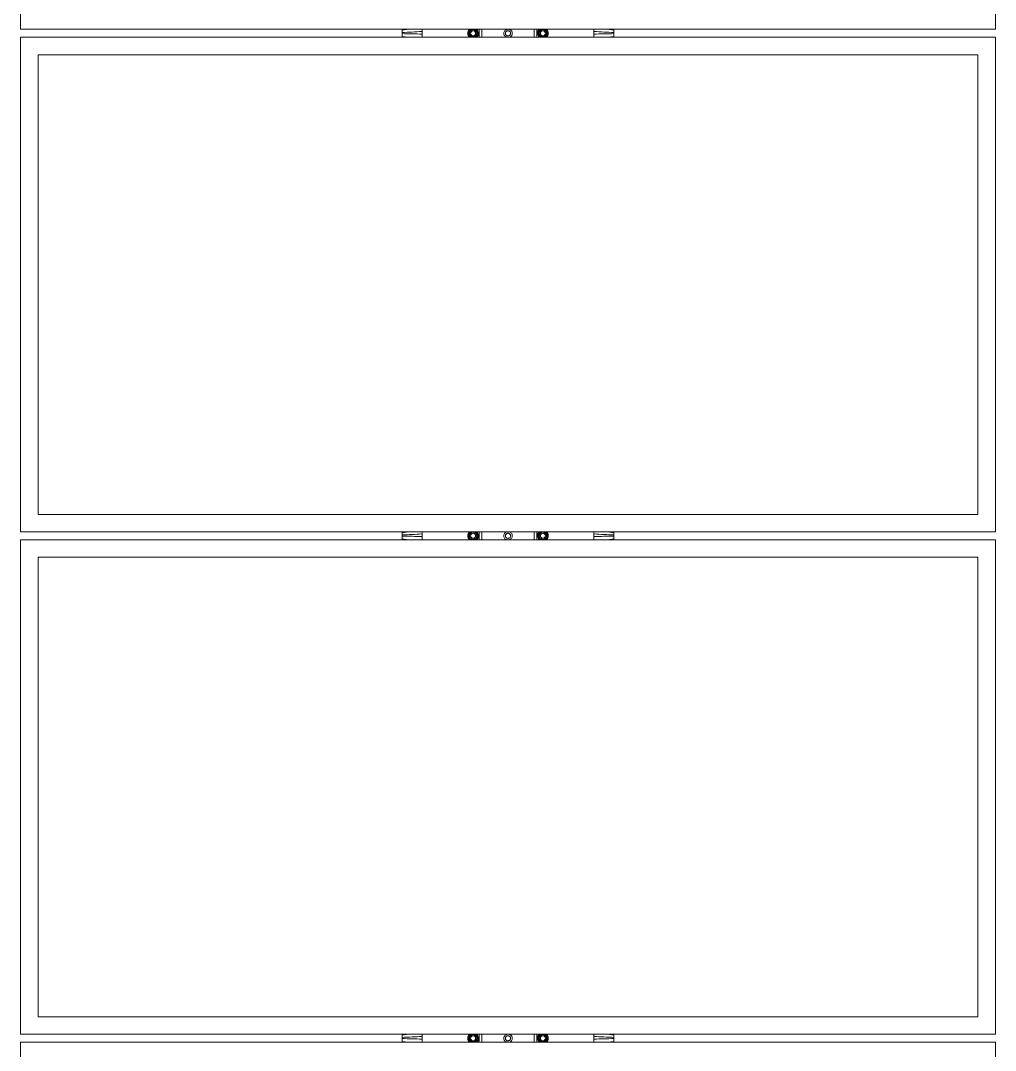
# Model space of a CAD drawing. Header units: inches. Extents: x -1851 to 6314, y -1304 to 4687.
# Drawn here: x 1504.9 to 1594.5, y 3919.9 to 4014.5 of the extents above; entities that cross this region are included whole.
import ezdxf

# ---------------------------------------------------------------- set-up
doc = ezdxf.new("R2010")
doc.units = ezdxf.units.IN
doc.header["$MEASUREMENT"] = 0
doc.layers.add('E-ARRY-TABL', color=9, linetype='Continuous')

# ---------------------------------------------------------------- blocks, each defined once
blk = doc.blocks.new('2.2.1_8 End Plan View')
at = {"color": 7, "linetype": 'Continuous', "lineweight": 15}
for p, q in [((10.2222, 2.6804), (13.4768, 2.6804)), ((13.4768, 2.6804), (13.4768, -3.7368)), ((13.5293, 2.6804), (16.7838, 2.6804)), ((13.5293, -3.7368), (13.5293, 2.6804)), ((16.7838, 2.6804), (16.7838, -3.7368)), ((16.8363, -3.7368), (16.8363, 2.6804)), ((16.8363, 2.6804), (20.0909, 2.6804)), ((20.0909, 2.6804), (20.0909, -3.7368)), ((20.1434, -3.7368), (20.1434, 2.6804)), ((20.1434, 2.6804), (23.3979, 2.6804)), ((13.6441, -3.622), (13.6441, 2.5656)), ((13.6441, 2.5656), (16.669, 2.5656)), ((16.669, 2.5656), (16.669, -3.622)), ((16.9512, -3.622), (16.9512, 2.5656)), ((16.9512, 2.5656), (19.9761, 2.5656)), ((19.9761, 2.5656), (19.9761, -3.622)), ((13.4767, -0.3015), (13.4822, -0.3108)), ((13.4772, -0.2748), (13.4768, -0.2752)), ((13.4768, -0.3113), (13.4779, -0.3134)), ((13.5289, -0.3223), (13.5293, -0.3219)), ((16.7843, -0.2748), (16.7838, -0.2752)), ((16.7838, -0.3015), (16.7893, -0.3108)), ((16.7838, -0.3113), (16.7849, -0.3134)), ((16.8359, -0.3223), (16.8363, -0.3219)), ((20.0908, -0.3015), (20.0963, -0.3108)), ((20.0913, -0.2748), (20.0909, -0.2752)), ((20.0909, -0.3113), (20.092, -0.3134)), ((20.143, -0.3223), (20.1434, -0.3219)), ((13.4774, -0.7339), (13.4768, -0.7346)), ((13.5293, -0.7451), (13.5283, -0.7432)), ((16.7844, -0.7339), (16.7838, -0.7346)), ((16.8363, -0.7451), (16.8353, -0.7432)), ((20.0915, -0.7339), (20.0909, -0.7346)), ((20.1434, -0.7451), (20.1424, -0.7432)), ((13.5293, -0.755), (13.5239, -0.7457)), ((13.5287, -0.7818), (13.5293, -0.7812)), ((16.8363, -0.755), (16.831, -0.7457)), ((16.8358, -0.7818), (16.8363, -0.7812)), ((20.1434, -0.755), (20.138, -0.7457)), ((20.1428, -0.7818), (20.1434, -0.7812)), ((16.669, -3.622), (13.6441, -3.622)), ((19.9761, -3.622), (16.9512, -3.622)), ((13.4768, -3.7368), (10.2222, -3.7368)), ((16.7838, -3.7368), (13.5293, -3.7368)), ((20.0909, -3.7368), (16.8363, -3.7368)), ((23.3979, -3.7368), (20.1434, -3.7368))]:
    blk.add_line(p, q, dxfattribs=at)
at = {"color": 8, "linetype": 'Continuous', "lineweight": 15}
for p, q in [((13.4825, 0.169), (13.4768, 0.1269)), ((13.5293, 0.127), (13.5236, 0.169)), ((16.7896, 0.169), (16.7838, 0.1269)), ((16.8363, 0.127), (16.8306, 0.169)), ((20.0966, 0.169), (20.0909, 0.1269)), ((20.1434, 0.127), (20.1377, 0.169)), ((13.4768, -1.1833), (13.4825, -1.2254)), ((13.5236, -1.2254), (13.5293, -1.1834)), ((16.7838, -1.1833), (16.7896, -1.2254)), ((16.8306, -1.2254), (16.8363, -1.1834)), ((20.0909, -1.1833), (20.0966, -1.2254)), ((20.1377, -1.2254), (20.1434, -1.1834))]:
    blk.add_line(p, q, dxfattribs=at)
at = {"color": 7, "linetype": 'Continuous', "lineweight": 15}
for centre, radius in [((13.503, -0.2986), 0.0242), ((13.503, -0.2986), 0.0172), ((13.503, -0.2986), 0.0164), ((16.8101, -0.2986), 0.0242), ((16.8101, -0.2986), 0.0172), ((16.8101, -0.2986), 0.0164), ((20.1171, -0.2986), 0.0242), ((20.1171, -0.2986), 0.0172), ((20.1171, -0.2986), 0.0164), ((13.503, -0.7579), 0.0242), ((13.503, -0.7579), 0.0172), ((13.503, -0.7579), 0.0164), ((16.8101, -0.7579), 0.0242), ((16.8101, -0.7579), 0.0172), ((16.8101, -0.7579), 0.0164), ((20.1171, -0.7579), 0.0242), ((20.1171, -0.7579), 0.0172), ((20.1171, -0.7579), 0.0164)]:
    blk.add_circle(centre, radius, dxfattribs=at)
for centre, radius, start, end in [((13.503, -0.2986), 0.0292, 25.98923, 154.01077), ((13.503, -0.2986), 0.0351, 41.61161, 137.38153), ((16.8101, -0.2986), 0.0292, 25.98923, 154.01077), ((16.8101, -0.2986), 0.0351, 41.61161, 137.38153), ((20.1171, -0.2986), 0.0292, 25.98923, 154.01077), ((20.1171, -0.2986), 0.0351, 41.61161, 137.38153), ((13.503, -0.2986), 0.0351, 221.61161, 317.38149), ((13.503, -0.2986), 0.0292, 210.5065, 334.01077), ((16.8101, -0.2986), 0.0351, 221.61161, 317.38149), ((16.8101, -0.2986), 0.0292, 210.5065, 334.01077), ((20.1171, -0.2986), 0.0351, 221.61161, 317.38149), ((20.1171, -0.2986), 0.0292, 210.5065, 334.01077), ((13.503, -0.7579), 0.0292, 30.12744, 154.01077), ((13.503, -0.7579), 0.0351, 41.61161, 137.00246), ((16.8101, -0.7579), 0.0292, 30.12744, 154.01077), ((16.8101, -0.7579), 0.0351, 41.61161, 137.00246), ((20.1171, -0.7579), 0.0292, 30.12744, 154.01077), ((20.1171, -0.7579), 0.0351, 41.61161, 137.00246), ((13.503, -0.7579), 0.0292, 205.98923, 334.01077), ((13.503, -0.7579), 0.0351, 221.61161, 317.00242), ((16.8101, -0.7579), 0.0292, 205.98923, 334.01077), ((16.8101, -0.7579), 0.0351, 221.61161, 317.00242), ((20.1171, -0.7579), 0.0292, 205.98923, 334.01077), ((20.1171, -0.7579), 0.0351, 221.61161, 317.00242)]:
    blk.add_arc(centre, radius, start, end, dxfattribs=at)
for points, knots in [([(13.4768, 0.169), (13.4774, 0.169), (13.4804, 0.169), (13.4816, 0.169), (13.4825, 0.169)], [0, 0, 0, 0, 0.203252, 1, 1, 1, 1]), ([(13.5009, 0.169), (13.4996, 0.169), (13.4967, 0.169), (13.4929, 0.169), (13.4898, 0.169), (13.4879, 0.169), (13.4856, 0.169), (13.4836, 0.169), (13.4825, 0.169)], [0, 0, 0, 0, 0.090987, 0.194222, 0.297481, 0.412852, 0.694274, 1, 1, 1, 1]), ([(13.4974, 0.0373), (13.4982, 0.0592), (13.4997, 0.1031), (13.5005, 0.147), (13.5009, 0.169)], [0, 0, 0, 0, 0.500037, 1, 1, 1, 1]), ([(13.5087, 0.169), (13.5077, 0.169), (13.5064, 0.169), (13.5049, 0.169), (13.5043, 0.169), (13.5038, 0.169), (13.5032, 0.169), (13.5028, 0.169), (13.5027, 0.169), (13.5025, 0.169), (13.5023, 0.169), (13.5019, 0.169), (13.5014, 0.169), (13.5011, 0.169), (13.5009, 0.169)], [0, 0, 0, 0, 0.37846, 0.52506, 0.56152, 0.597982, 0.743876, 0.762193, 0.780423, 0.789537, 0.825997, 0.862457, 0.935402, 1, 1, 1, 1]), ([(13.5156, 0.0372), (13.5142, 0.0592), (13.5112, 0.103), (13.5095, 0.147), (13.5087, 0.169)], [0, 0, 0, 0, 0.50005, 1, 1, 1, 1]), ([(13.5236, 0.169), (13.5225, 0.169), (13.5204, 0.169), (13.5183, 0.169), (13.5158, 0.169), (13.5125, 0.169), (13.5099, 0.169), (13.5087, 0.169)], [0, 0, 0, 0, 0.332265, 0.657492, 0.788305, 0.900705, 1, 1, 1, 1]), ([(13.5236, 0.169), (13.5246, 0.169), (13.5258, 0.169), (13.5288, 0.169), (13.5293, 0.169)], [0, 0, 0, 0, 0.829246, 1, 1, 1, 1]), ([(16.7838, 0.169), (16.7845, 0.169), (16.7874, 0.169), (16.7886, 0.169), (16.7896, 0.169)], [0, 0, 0, 0, 0.203252, 1, 1, 1, 1]), ([(16.808, 0.169), (16.8066, 0.169), (16.8038, 0.169), (16.8, 0.169), (16.7968, 0.169), (16.7949, 0.169), (16.7926, 0.169), (16.7906, 0.169), (16.7896, 0.169)], [0, 0, 0, 0, 0.090987, 0.194222, 0.297481, 0.412852, 0.694274, 1, 1, 1, 1]), ([(16.8045, 0.0373), (16.8052, 0.0592), (16.8068, 0.1031), (16.8076, 0.147), (16.808, 0.169)], [0, 0, 0, 0, 0.500037, 1, 1, 1, 1]), ([(16.8157, 0.169), (16.8147, 0.169), (16.8134, 0.169), (16.812, 0.169), (16.8114, 0.169), (16.8108, 0.169), (16.8103, 0.169), (16.8098, 0.169), (16.8097, 0.169), (16.8095, 0.169), (16.8093, 0.169), (16.8089, 0.169), (16.8085, 0.169), (16.8081, 0.169), (16.808, 0.169)], [0, 0, 0, 0, 0.37846, 0.52506, 0.56152, 0.597982, 0.743876, 0.762193, 0.780423, 0.789537, 0.825997, 0.862457, 0.935402, 1, 1, 1, 1]), ([(16.8227, 0.0372), (16.8212, 0.0592), (16.8183, 0.103), (16.8166, 0.147), (16.8157, 0.169)], [0, 0, 0, 0, 0.50005, 1, 1, 1, 1]), ([(16.8306, 0.169), (16.8296, 0.169), (16.8274, 0.169), (16.8253, 0.169), (16.8229, 0.169), (16.8196, 0.169), (16.8169, 0.169), (16.8157, 0.169)], [0, 0, 0, 0, 0.332265, 0.657492, 0.788305, 0.900705, 1, 1, 1, 1]), ([(16.8306, 0.169), (16.8316, 0.169), (16.8328, 0.169), (16.8358, 0.169), (16.8363, 0.169)], [0, 0, 0, 0, 0.829246, 1, 1, 1, 1]), ([(20.0909, 0.169), (20.0915, 0.169), (20.0945, 0.169), (20.0957, 0.169), (20.0966, 0.169)], [0, 0, 0, 0, 0.203252, 1, 1, 1, 1]), ([(20.115, 0.169), (20.1137, 0.169), (20.1108, 0.169), (20.107, 0.169), (20.1039, 0.169), (20.102, 0.169), (20.0997, 0.169), (20.0977, 0.169), (20.0966, 0.169)], [0, 0, 0, 0, 0.090987, 0.194222, 0.297481, 0.412852, 0.694274, 1, 1, 1, 1]), ([(20.1115, 0.0373), (20.1123, 0.0592), (20.1138, 0.1031), (20.1146, 0.147), (20.115, 0.169)], [0, 0, 0, 0, 0.500037, 1, 1, 1, 1]), ([(20.1228, 0.169), (20.1218, 0.169), (20.1205, 0.169), (20.119, 0.169), (20.1184, 0.169), (20.1179, 0.169), (20.1173, 0.169), (20.1169, 0.169), (20.1168, 0.169), (20.1166, 0.169), (20.1164, 0.169), (20.116, 0.169), (20.1155, 0.169), (20.1152, 0.169), (20.115, 0.169)], [0, 0, 0, 0, 0.37846, 0.52506, 0.56152, 0.597982, 0.743876, 0.762193, 0.780423, 0.789537, 0.825997, 0.862457, 0.935402, 1, 1, 1, 1]), ([(20.1297, 0.0372), (20.1283, 0.0592), (20.1253, 0.103), (20.1236, 0.147), (20.1228, 0.169)], [0, 0, 0, 0, 0.50005, 1, 1, 1, 1]), ([(20.1377, 0.169), (20.1366, 0.169), (20.1345, 0.169), (20.1324, 0.169), (20.1299, 0.169), (20.1266, 0.169), (20.124, 0.169), (20.1228, 0.169)], [0, 0, 0, 0, 0.332265, 0.657492, 0.788305, 0.900705, 1, 1, 1, 1]), ([(20.1377, 0.169), (20.1387, 0.169), (20.1399, 0.169), (20.1429, 0.169), (20.1434, 0.169)], [0, 0, 0, 0, 0.829246, 1, 1, 1, 1]), ([(13.5156, 0.0372), (13.5128, 0.0372), (13.5094, 0.0372), (13.5055, 0.0373), (13.5037, 0.0373), (13.5022, 0.0373), (13.5011, 0.0373), (13.5003, 0.0373), (13.4991, 0.0373), (13.4981, 0.0373), (13.4974, 0.0373)], [0, 0, 0, 0, 0.473901, 0.566584, 0.646097, 0.76529, 0.812852, 0.824689, 0.893505, 1, 1, 1, 1]), ([(16.8227, 0.0372), (16.8199, 0.0372), (16.8165, 0.0372), (16.8125, 0.0373), (16.8107, 0.0373), (16.8092, 0.0373), (16.8081, 0.0373), (16.8073, 0.0373), (16.8062, 0.0373), (16.8051, 0.0373), (16.8045, 0.0373)], [0, 0, 0, 0, 0.473901, 0.566584, 0.646097, 0.76529, 0.812852, 0.824689, 0.893505, 1, 1, 1, 1]), ([(20.1297, 0.0372), (20.1269, 0.0372), (20.1235, 0.0372), (20.1196, 0.0373), (20.1178, 0.0373), (20.1163, 0.0373), (20.1152, 0.0373), (20.1144, 0.0373), (20.1132, 0.0373), (20.1122, 0.0373), (20.1115, 0.0373)], [0, 0, 0, 0, 0.473901, 0.566584, 0.646097, 0.76529, 0.812852, 0.824689, 0.893505, 1, 1, 1, 1]), ([(13.482, -0.2867), (13.4818, -0.2869), (13.4801, -0.2901), (13.4784, -0.2931), (13.4768, -0.2959)], [0, 0, 0, 0, 0.092517, 1, 1, 1, 1]), ([(13.4889, -0.2745), (13.4878, -0.2765), (13.4855, -0.2805), (13.4832, -0.2846), (13.482, -0.2867)], [0, 0, 0, 0, 0.495458, 1, 1, 1, 1]), ([(13.4822, -0.3108), (13.4828, -0.3118), (13.4852, -0.3159), (13.4875, -0.3198), (13.4893, -0.3228)], [0, 0, 0, 0, 0.243166, 1, 1, 1, 1]), ([(13.5028, -0.2744), (13.5025, -0.2744), (13.4978, -0.2744), (13.4932, -0.2745), (13.4889, -0.2745)], [0, 0, 0, 0, 0.07022, 1, 1, 1, 1]), ([(13.4893, -0.3228), (13.4916, -0.3228), (13.4961, -0.3228), (13.5009, -0.3227), (13.5033, -0.3227)], [0, 0, 0, 0, 0.495458, 1, 1, 1, 1]), ([(13.5168, -0.2743), (13.5145, -0.2743), (13.5099, -0.2743), (13.5052, -0.2744), (13.5028, -0.2744)], [0, 0, 0, 0, 0.495458, 1, 1, 1, 1]), ([(13.5033, -0.3227), (13.5036, -0.3227), (13.5083, -0.3227), (13.5129, -0.3226), (13.5172, -0.3226)], [0, 0, 0, 0, 0.07022, 1, 1, 1, 1]), ([(13.5239, -0.2863), (13.522, -0.2831), (13.5196, -0.2791), (13.5173, -0.2751), (13.5168, -0.2743)], [0, 0, 0, 0, 0.774619, 1, 1, 1, 1]), ([(13.5172, -0.3226), (13.5183, -0.3206), (13.5206, -0.3166), (13.5229, -0.3125), (13.5241, -0.3104)], [0, 0, 0, 0, 0.495458, 1, 1, 1, 1]), ([(13.5293, -0.2955), (13.5281, -0.2934), (13.5263, -0.2904), (13.5244, -0.2873), (13.5239, -0.2863)], [0, 0, 0, 0, 0.682346, 1, 1, 1, 1]), ([(13.5241, -0.3104), (13.5242, -0.3102), (13.526, -0.307), (13.5277, -0.304), (13.5293, -0.3012)], [0, 0, 0, 0, 0.092517, 1, 1, 1, 1]), ([(16.7891, -0.2867), (16.7889, -0.2869), (16.7871, -0.2901), (16.7854, -0.2931), (16.7838, -0.2959)], [0, 0, 0, 0, 0.092517, 1, 1, 1, 1]), ([(16.7959, -0.2745), (16.7948, -0.2765), (16.7926, -0.2805), (16.7902, -0.2846), (16.7891, -0.2867)], [0, 0, 0, 0, 0.495458, 1, 1, 1, 1]), ([(16.7893, -0.3108), (16.7899, -0.3118), (16.7923, -0.3159), (16.7946, -0.3198), (16.7964, -0.3228)], [0, 0, 0, 0, 0.243166, 1, 1, 1, 1]), ([(16.8099, -0.2744), (16.8095, -0.2744), (16.8048, -0.2744), (16.8002, -0.2745), (16.7959, -0.2745)], [0, 0, 0, 0, 0.07022, 1, 1, 1, 1]), ([(16.7964, -0.3228), (16.7986, -0.3228), (16.8032, -0.3228), (16.8079, -0.3227), (16.8103, -0.3227)], [0, 0, 0, 0, 0.495458, 1, 1, 1, 1]), ([(16.8238, -0.2743), (16.8216, -0.2743), (16.817, -0.2743), (16.8123, -0.2744), (16.8099, -0.2744)], [0, 0, 0, 0, 0.495458, 1, 1, 1, 1]), ([(16.8103, -0.3227), (16.8106, -0.3227), (16.8153, -0.3227), (16.82, -0.3226), (16.8243, -0.3226)], [0, 0, 0, 0, 0.07022, 1, 1, 1, 1]), ([(16.8309, -0.2863), (16.8291, -0.2831), (16.8267, -0.2791), (16.8244, -0.2751), (16.8238, -0.2743)], [0, 0, 0, 0, 0.774619, 1, 1, 1, 1]), ([(16.8243, -0.3226), (16.8254, -0.3206), (16.8276, -0.3166), (16.83, -0.3125), (16.8311, -0.3104)], [0, 0, 0, 0, 0.495458, 1, 1, 1, 1]), ([(16.8363, -0.2955), (16.8351, -0.2934), (16.8333, -0.2904), (16.8315, -0.2873), (16.8309, -0.2863)], [0, 0, 0, 0, 0.682346, 1, 1, 1, 1]), ([(16.8311, -0.3104), (16.8313, -0.3102), (16.833, -0.307), (16.8348, -0.304), (16.8363, -0.3012)], [0, 0, 0, 0, 0.092517, 1, 1, 1, 1]), ([(20.0961, -0.2867), (20.0959, -0.2869), (20.0942, -0.2901), (20.0925, -0.2931), (20.0909, -0.2959)], [0, 0, 0, 0, 0.092517, 1, 1, 1, 1]), ([(20.103, -0.2745), (20.1019, -0.2765), (20.0996, -0.2805), (20.0973, -0.2846), (20.0961, -0.2867)], [0, 0, 0, 0, 0.495458, 1, 1, 1, 1]), ([(20.0963, -0.3108), (20.0969, -0.3118), (20.0993, -0.3159), (20.1016, -0.3198), (20.1034, -0.3228)], [0, 0, 0, 0, 0.243166, 1, 1, 1, 1]), ([(20.1169, -0.2744), (20.1166, -0.2744), (20.1119, -0.2744), (20.1073, -0.2745), (20.103, -0.2745)], [0, 0, 0, 0, 0.07022, 1, 1, 1, 1]), ([(20.1034, -0.3228), (20.1057, -0.3228), (20.1102, -0.3228), (20.115, -0.3227), (20.1174, -0.3227)], [0, 0, 0, 0, 0.495458, 1, 1, 1, 1]), ([(20.1309, -0.2743), (20.1286, -0.2743), (20.124, -0.2743), (20.1193, -0.2744), (20.1169, -0.2744)], [0, 0, 0, 0, 0.495458, 1, 1, 1, 1]), ([(20.1174, -0.3227), (20.1177, -0.3227), (20.1224, -0.3227), (20.127, -0.3226), (20.1313, -0.3226)], [0, 0, 0, 0, 0.07022, 1, 1, 1, 1]), ([(20.138, -0.2863), (20.1361, -0.2831), (20.1337, -0.2791), (20.1314, -0.2751), (20.1309, -0.2743)], [0, 0, 0, 0, 0.774619, 1, 1, 1, 1]), ([(20.1313, -0.3226), (20.1324, -0.3206), (20.1347, -0.3166), (20.137, -0.3125), (20.1382, -0.3104)], [0, 0, 0, 0, 0.495458, 1, 1, 1, 1]), ([(20.1434, -0.2955), (20.1422, -0.2934), (20.1404, -0.2904), (20.1385, -0.2873), (20.138, -0.2863)], [0, 0, 0, 0, 0.682346, 1, 1, 1, 1]), ([(20.1382, -0.3104), (20.1383, -0.3102), (20.1401, -0.307), (20.1418, -0.304), (20.1434, -0.3012)], [0, 0, 0, 0, 0.092517, 1, 1, 1, 1]), ([(13.5068, -0.5116), (13.5049, -0.5114), (13.5017, -0.511), (13.4966, -0.5122), (13.4921, -0.5147), (13.4883, -0.5191), (13.4861, -0.5245), (13.4858, -0.5303), (13.4875, -0.5359), (13.4909, -0.5406), (13.4956, -0.5439), (13.5012, -0.5455), (13.507, -0.5451), (13.5106, -0.5436), (13.5138, -0.5415), (13.5167, -0.5389), (13.5194, -0.5339), (13.5204, -0.5281), (13.5194, -0.5224), (13.5165, -0.5173), (13.5122, -0.5134), (13.5086, -0.5122), (13.5068, -0.5116)], [0, 0, 0, 0, 0.053183, 0.090052, 0.143931, 0.197508, 0.250694, 0.303997, 0.357752, 0.411589, 0.465007, 0.518158, 0.571608, 0.625348, 0.625461, 0.67919, 0.732472, 0.785669, 0.839276, 0.893156, 0.946741, 1, 1, 1, 1]), ([(16.8138, -0.5116), (16.8119, -0.5114), (16.8087, -0.511), (16.8037, -0.5122), (16.7992, -0.5147), (16.7953, -0.5191), (16.7932, -0.5245), (16.7929, -0.5303), (16.7945, -0.5359), (16.7979, -0.5406), (16.8027, -0.5439), (16.8082, -0.5455), (16.814, -0.5451), (16.8176, -0.5436), (16.8208, -0.5415), (16.8237, -0.5389), (16.8265, -0.5339), (16.8274, -0.5281), (16.8264, -0.5224), (16.8236, -0.5173), (16.8193, -0.5134), (16.8157, -0.5122), (16.8138, -0.5116)], [0, 0, 0, 0, 0.053183, 0.090052, 0.143931, 0.197508, 0.250694, 0.303997, 0.357752, 0.411589, 0.465007, 0.518158, 0.571608, 0.625348, 0.625461, 0.67919, 0.732472, 0.785669, 0.839276, 0.893156, 0.946741, 1, 1, 1, 1]), ([(20.1209, -0.5116), (20.119, -0.5114), (20.1158, -0.511), (20.1107, -0.5122), (20.1062, -0.5147), (20.1024, -0.5191), (20.1002, -0.5245), (20.0999, -0.5303), (20.1016, -0.5359), (20.105, -0.5406), (20.1097, -0.5439), (20.1153, -0.5455), (20.1211, -0.5451), (20.1247, -0.5436), (20.1279, -0.5415), (20.1308, -0.5389), (20.1335, -0.5339), (20.1345, -0.5281), (20.1335, -0.5224), (20.1306, -0.5173), (20.1263, -0.5134), (20.1227, -0.5122), (20.1209, -0.5116)], [0, 0, 0, 0, 0.053183, 0.090052, 0.143931, 0.197508, 0.250694, 0.303997, 0.357752, 0.411589, 0.465007, 0.518158, 0.571608, 0.625348, 0.625461, 0.67919, 0.732472, 0.785669, 0.839276, 0.893156, 0.946741, 1, 1, 1, 1]), ([(13.489, -0.7337), (13.4879, -0.7357), (13.4856, -0.7397), (13.4833, -0.7438), (13.4821, -0.7458)], [0, 0, 0, 0, 0.495458, 1, 1, 1, 1]), ([(13.503, -0.7337), (13.5027, -0.7337), (13.4979, -0.7337), (13.4933, -0.7337), (13.489, -0.7337)], [0, 0, 0, 0, 0.07022, 1, 1, 1, 1]), ([(13.5169, -0.7337), (13.5147, -0.7337), (13.5101, -0.7337), (13.5054, -0.7337), (13.503, -0.7337)], [0, 0, 0, 0, 0.495458, 1, 1, 1, 1]), ([(13.5239, -0.7457), (13.5234, -0.7447), (13.521, -0.7407), (13.5187, -0.7367), (13.5169, -0.7337)], [0, 0, 0, 0, 0.243166, 1, 1, 1, 1]), ([(16.7961, -0.7337), (16.795, -0.7357), (16.7927, -0.7397), (16.7903, -0.7438), (16.7891, -0.7458)], [0, 0, 0, 0, 0.495458, 1, 1, 1, 1]), ([(16.81, -0.7337), (16.8097, -0.7337), (16.805, -0.7337), (16.8004, -0.7337), (16.7961, -0.7337)], [0, 0, 0, 0, 0.07022, 1, 1, 1, 1]), ([(16.824, -0.7337), (16.8217, -0.7337), (16.8172, -0.7337), (16.8124, -0.7337), (16.81, -0.7337)], [0, 0, 0, 0, 0.495458, 1, 1, 1, 1]), ([(16.831, -0.7457), (16.8304, -0.7447), (16.828, -0.7407), (16.8257, -0.7367), (16.824, -0.7337)], [0, 0, 0, 0, 0.243166, 1, 1, 1, 1]), ([(20.1031, -0.7337), (20.102, -0.7357), (20.0997, -0.7397), (20.0974, -0.7438), (20.0962, -0.7458)], [0, 0, 0, 0, 0.495458, 1, 1, 1, 1]), ([(20.1171, -0.7337), (20.1168, -0.7337), (20.112, -0.7337), (20.1074, -0.7337), (20.1031, -0.7337)], [0, 0, 0, 0, 0.07022, 1, 1, 1, 1]), ([(20.131, -0.7337), (20.1288, -0.7337), (20.1242, -0.7337), (20.1195, -0.7337), (20.1171, -0.7337)], [0, 0, 0, 0, 0.495458, 1, 1, 1, 1]), ([(20.138, -0.7457), (20.1375, -0.7447), (20.1351, -0.7407), (20.1328, -0.7367), (20.131, -0.7337)], [0, 0, 0, 0, 0.243166, 1, 1, 1, 1]), ([(13.4821, -0.7458), (13.4819, -0.7461), (13.4801, -0.7492), (13.4784, -0.7523), (13.4768, -0.755)], [0, 0, 0, 0, 0.092197, 1, 1, 1, 1]), ([(13.4768, -0.7608), (13.478, -0.7628), (13.4798, -0.7659), (13.4816, -0.769), (13.4821, -0.77)], [0, 0, 0, 0, 0.681174, 1, 1, 1, 1]), ([(13.4821, -0.77), (13.484, -0.7732), (13.4864, -0.7772), (13.4886, -0.7812), (13.4891, -0.7821)], [0, 0, 0, 0, 0.774619, 1, 1, 1, 1]), ([(13.4891, -0.7821), (13.4914, -0.7821), (13.496, -0.782), (13.5007, -0.782), (13.5031, -0.782)], [0, 0, 0, 0, 0.495458, 1, 1, 1, 1]), ([(13.5031, -0.782), (13.5034, -0.782), (13.5081, -0.782), (13.5128, -0.782), (13.517, -0.782)], [0, 0, 0, 0, 0.07022, 1, 1, 1, 1]), ([(13.517, -0.782), (13.5182, -0.78), (13.5205, -0.7761), (13.5228, -0.772), (13.524, -0.7699)], [0, 0, 0, 0, 0.495458, 1, 1, 1, 1]), ([(13.524, -0.7699), (13.5242, -0.7696), (13.5259, -0.7665), (13.5277, -0.7635), (13.5293, -0.7607)], [0, 0, 0, 0, 0.092197, 1, 1, 1, 1]), ([(16.7891, -0.7458), (16.789, -0.7461), (16.7872, -0.7492), (16.7854, -0.7523), (16.7838, -0.755)], [0, 0, 0, 0, 0.092197, 1, 1, 1, 1]), ([(16.7838, -0.7608), (16.785, -0.7628), (16.7868, -0.7659), (16.7886, -0.769), (16.7892, -0.77)], [0, 0, 0, 0, 0.681174, 1, 1, 1, 1]), ([(16.7892, -0.77), (16.791, -0.7732), (16.7934, -0.7772), (16.7957, -0.7812), (16.7962, -0.7821)], [0, 0, 0, 0, 0.774619, 1, 1, 1, 1]), ([(16.7962, -0.7821), (16.7985, -0.7821), (16.803, -0.782), (16.8078, -0.782), (16.8101, -0.782)], [0, 0, 0, 0, 0.495458, 1, 1, 1, 1]), ([(16.8101, -0.782), (16.8105, -0.782), (16.8152, -0.782), (16.8198, -0.782), (16.8241, -0.782)], [0, 0, 0, 0, 0.07022, 1, 1, 1, 1]), ([(16.8241, -0.782), (16.8252, -0.78), (16.8275, -0.7761), (16.8299, -0.772), (16.831, -0.7699)], [0, 0, 0, 0, 0.495458, 1, 1, 1, 1]), ([(16.831, -0.7699), (16.8312, -0.7696), (16.833, -0.7665), (16.8348, -0.7635), (16.8363, -0.7607)], [0, 0, 0, 0, 0.092197, 1, 1, 1, 1]), ([(20.0962, -0.7458), (20.096, -0.7461), (20.0942, -0.7492), (20.0925, -0.7523), (20.0909, -0.755)], [0, 0, 0, 0, 0.092197, 1, 1, 1, 1]), ([(20.0909, -0.7608), (20.0921, -0.7628), (20.0939, -0.7659), (20.0957, -0.769), (20.0962, -0.77)], [0, 0, 0, 0, 0.681174, 1, 1, 1, 1]), ([(20.0962, -0.77), (20.0981, -0.7732), (20.1005, -0.7772), (20.1027, -0.7812), (20.1032, -0.7821)], [0, 0, 0, 0, 0.774619, 1, 1, 1, 1]), ([(20.1032, -0.7821), (20.1055, -0.7821), (20.1101, -0.782), (20.1148, -0.782), (20.1172, -0.782)], [0, 0, 0, 0, 0.495458, 1, 1, 1, 1]), ([(20.1172, -0.782), (20.1175, -0.782), (20.1222, -0.782), (20.1269, -0.782), (20.1311, -0.782)], [0, 0, 0, 0, 0.07022, 1, 1, 1, 1]), ([(20.1311, -0.782), (20.1323, -0.78), (20.1346, -0.7761), (20.1369, -0.772), (20.1381, -0.7699)], [0, 0, 0, 0, 0.495458, 1, 1, 1, 1]), ([(20.1381, -0.7699), (20.1383, -0.7696), (20.14, -0.7665), (20.1418, -0.7635), (20.1434, -0.7607)], [0, 0, 0, 0, 0.092197, 1, 1, 1, 1]), ([(13.5156, -1.0937), (13.5128, -1.0937), (13.5094, -1.0937), (13.5055, -1.0937), (13.5037, -1.0937), (13.5022, -1.0937), (13.5011, -1.0937), (13.5003, -1.0937), (13.4991, -1.0937), (13.4981, -1.0937), (13.4974, -1.0937)], [0, 0, 0, 0, 0.473901, 0.566584, 0.646097, 0.76529, 0.812852, 0.824689, 0.893505, 1, 1, 1, 1]), ([(13.4974, -1.0937), (13.4982, -1.1156), (13.4997, -1.1595), (13.5005, -1.2034), (13.5009, -1.2254)], [0, 0, 0, 0, 0.500037, 1, 1, 1, 1]), ([(13.5156, -1.0937), (13.5142, -1.1156), (13.5112, -1.1595), (13.5095, -1.2034), (13.5087, -1.2254)], [0, 0, 0, 0, 0.50005, 1, 1, 1, 1]), ([(16.8227, -1.0937), (16.8199, -1.0937), (16.8165, -1.0937), (16.8125, -1.0937), (16.8107, -1.0937), (16.8092, -1.0937), (16.8081, -1.0937), (16.8073, -1.0937), (16.8062, -1.0937), (16.8051, -1.0937), (16.8045, -1.0937)], [0, 0, 0, 0, 0.473901, 0.566584, 0.646097, 0.76529, 0.812852, 0.824689, 0.893505, 1, 1, 1, 1]), ([(16.8045, -1.0937), (16.8052, -1.1156), (16.8068, -1.1595), (16.8076, -1.2034), (16.808, -1.2254)], [0, 0, 0, 0, 0.500037, 1, 1, 1, 1]), ([(16.8227, -1.0937), (16.8212, -1.1156), (16.8183, -1.1595), (16.8166, -1.2034), (16.8157, -1.2254)], [0, 0, 0, 0, 0.50005, 1, 1, 1, 1]), ([(20.1297, -1.0937), (20.1269, -1.0937), (20.1235, -1.0937), (20.1196, -1.0937), (20.1178, -1.0937), (20.1163, -1.0937), (20.1152, -1.0937), (20.1144, -1.0937), (20.1132, -1.0937), (20.1122, -1.0937), (20.1115, -1.0937)], [0, 0, 0, 0, 0.473901, 0.566584, 0.646097, 0.76529, 0.812852, 0.824689, 0.893505, 1, 1, 1, 1]), ([(20.1115, -1.0937), (20.1123, -1.1156), (20.1138, -1.1595), (20.1146, -1.2034), (20.115, -1.2254)], [0, 0, 0, 0, 0.500037, 1, 1, 1, 1]), ([(20.1297, -1.0937), (20.1283, -1.1156), (20.1253, -1.1595), (20.1236, -1.2034), (20.1228, -1.2254)], [0, 0, 0, 0, 0.50005, 1, 1, 1, 1]), ([(13.4825, -1.2254), (13.4815, -1.2254), (13.4803, -1.2254), (13.4773, -1.2254), (13.4768, -1.2254)], [0, 0, 0, 0, 0.829246, 1, 1, 1, 1]), ([(13.4825, -1.2254), (13.4829, -1.2254), (13.485, -1.2254), (13.4869, -1.2254), (13.4902, -1.2254), (13.4932, -1.2254), (13.4968, -1.2254), (13.4995, -1.2254), (13.5009, -1.2254)], [0, 0, 0, 0, 0.104408, 0.610093, 0.713229, 0.816381, 0.906958, 1, 1, 1, 1]), ([(13.5009, -1.2254), (13.5011, -1.2254), (13.5015, -1.2254), (13.502, -1.2254), (13.5023, -1.2254), (13.5026, -1.2254), (13.5027, -1.2254), (13.5029, -1.2254), (13.5032, -1.2254), (13.5037, -1.2254), (13.5043, -1.2254), (13.5053, -1.2254), (13.5067, -1.2254), (13.508, -1.2254), (13.5087, -1.2254)], [0, 0, 0, 0, 0.088793, 0.125267, 0.198197, 0.211435, 0.224673, 0.237912, 0.290865, 0.355531, 0.420207, 0.526263, 0.726626, 1, 1, 1, 1]), ([(13.5236, -1.2254), (13.5225, -1.2254), (13.5205, -1.2254), (13.5182, -1.2254), (13.5163, -1.2254), (13.5132, -1.2254), (13.5104, -1.2254), (13.5088, -1.2254), (13.5087, -1.2254)], [0, 0, 0, 0, 0.336782, 0.635414, 0.762435, 0.874639, 0.986818, 1, 1, 1, 1]), ([(13.5293, -1.2254), (13.5287, -1.2254), (13.5257, -1.2254), (13.5245, -1.2254), (13.5236, -1.2254)], [0, 0, 0, 0, 0.203252, 1, 1, 1, 1]), ([(16.7896, -1.2254), (16.7886, -1.2254), (16.7874, -1.2254), (16.7844, -1.2254), (16.7838, -1.2254)], [0, 0, 0, 0, 0.829246, 1, 1, 1, 1]), ([(16.7896, -1.2254), (16.7899, -1.2254), (16.792, -1.2254), (16.7939, -1.2254), (16.7972, -1.2254), (16.8002, -1.2254), (16.8039, -1.2254), (16.8066, -1.2254), (16.808, -1.2254)], [0, 0, 0, 0, 0.104408, 0.610093, 0.713229, 0.816381, 0.906958, 1, 1, 1, 1]), ([(16.808, -1.2254), (16.8082, -1.2254), (16.8085, -1.2254), (16.809, -1.2254), (16.8094, -1.2254), (16.8096, -1.2254), (16.8097, -1.2254), (16.8099, -1.2254), (16.8103, -1.2254), (16.8107, -1.2254), (16.8114, -1.2254), (16.8123, -1.2254), (16.8138, -1.2254), (16.815, -1.2254), (16.8157, -1.2254)], [0, 0, 0, 0, 0.088793, 0.125267, 0.198197, 0.211435, 0.224673, 0.237912, 0.290865, 0.355531, 0.420207, 0.526263, 0.726626, 1, 1, 1, 1]), ([(16.8306, -1.2254), (16.8296, -1.2254), (16.8275, -1.2254), (16.8253, -1.2254), (16.8234, -1.2254), (16.8203, -1.2254), (16.8175, -1.2254), (16.8159, -1.2254), (16.8157, -1.2254)], [0, 0, 0, 0, 0.336782, 0.635414, 0.762435, 0.874639, 0.986818, 1, 1, 1, 1]), ([(16.8363, -1.2254), (16.8357, -1.2254), (16.8327, -1.2254), (16.8316, -1.2254), (16.8306, -1.2254)], [0, 0, 0, 0, 0.203252, 1, 1, 1, 1]), ([(20.0966, -1.2254), (20.0956, -1.2254), (20.0944, -1.2254), (20.0914, -1.2254), (20.0909, -1.2254)], [0, 0, 0, 0, 0.829246, 1, 1, 1, 1]), ([(20.0966, -1.2254), (20.097, -1.2254), (20.0991, -1.2254), (20.101, -1.2254), (20.1043, -1.2254), (20.1073, -1.2254), (20.1109, -1.2254), (20.1136, -1.2254), (20.115, -1.2254)], [0, 0, 0, 0, 0.104408, 0.610093, 0.713229, 0.816381, 0.906958, 1, 1, 1, 1]), ([(20.115, -1.2254), (20.1152, -1.2254), (20.1156, -1.2254), (20.1161, -1.2254), (20.1164, -1.2254), (20.1167, -1.2254), (20.1168, -1.2254), (20.117, -1.2254), (20.1173, -1.2254), (20.1178, -1.2254), (20.1184, -1.2254), (20.1194, -1.2254), (20.1208, -1.2254), (20.1221, -1.2254), (20.1228, -1.2254)], [0, 0, 0, 0, 0.088793, 0.125267, 0.198197, 0.211435, 0.224673, 0.237912, 0.290865, 0.355531, 0.420207, 0.526263, 0.726626, 1, 1, 1, 1]), ([(20.1377, -1.2254), (20.1366, -1.2254), (20.1346, -1.2254), (20.1323, -1.2254), (20.1304, -1.2254), (20.1273, -1.2254), (20.1245, -1.2254), (20.1229, -1.2254), (20.1228, -1.2254)], [0, 0, 0, 0, 0.336782, 0.635414, 0.762435, 0.874639, 0.986818, 1, 1, 1, 1]), ([(20.1434, -1.2254), (20.1428, -1.2254), (20.1398, -1.2254), (20.1386, -1.2254), (20.1377, -1.2254)], [0, 0, 0, 0, 0.203252, 1, 1, 1, 1])]:
    blk.add_open_spline(points, degree=3, knots=knots, dxfattribs=at)
at = {"color": 8, "linetype": 'Continuous', "lineweight": 15}
for points, knots in [([(13.4974, 0.0373), (13.4951, 0.0372), (13.49, 0.0372), (13.4832, 0.0373), (13.4786, 0.0373), (13.4772, 0.0374), (13.4768, 0.0374)], [0, 0, 0, 0, 0.272879, 0.587619, 0.897094, 1, 1, 1, 1]), ([(13.5293, 0.0374), (13.5289, 0.0374), (13.5275, 0.0373), (13.523, 0.0373), (13.5181, 0.0372), (13.5156, 0.0372)], [0, 0, 0, 0, 0.141531, 0.567145, 1, 1, 1, 1]), ([(16.8045, 0.0373), (16.8021, 0.0372), (16.797, 0.0372), (16.7902, 0.0373), (16.7856, 0.0373), (16.7842, 0.0374), (16.7838, 0.0374)], [0, 0, 0, 0, 0.272879, 0.587619, 0.897094, 1, 1, 1, 1]), ([(16.8363, 0.0374), (16.836, 0.0374), (16.8345, 0.0373), (16.83, 0.0373), (16.8251, 0.0372), (16.8227, 0.0372)], [0, 0, 0, 0, 0.141531, 0.567145, 1, 1, 1, 1]), ([(20.1115, 0.0373), (20.1092, 0.0372), (20.1041, 0.0372), (20.0973, 0.0373), (20.0927, 0.0373), (20.0913, 0.0374), (20.0909, 0.0374)], [0, 0, 0, 0, 0.272879, 0.587619, 0.897094, 1, 1, 1, 1]), ([(20.1434, 0.0374), (20.143, 0.0374), (20.1416, 0.0373), (20.1371, 0.0373), (20.1322, 0.0372), (20.1297, 0.0372)], [0, 0, 0, 0, 0.141531, 0.567145, 1, 1, 1, 1]), ([(13.4768, -0.3392), (13.4786, -0.3392), (13.4961, -0.3394), (13.5136, -0.3393), (13.5293, -0.3392)], [0, 0, 0, 0, 0.103768, 1, 1, 1, 1]), ([(13.5293, -0.3556), (13.5136, -0.3556), (13.4961, -0.3557), (13.4786, -0.3556), (13.4768, -0.3556)], [0, 0, 0, 0, 0.898277, 1, 1, 1, 1]), ([(16.7838, -0.3392), (16.7857, -0.3392), (16.8032, -0.3394), (16.8207, -0.3393), (16.8363, -0.3392)], [0, 0, 0, 0, 0.103768, 1, 1, 1, 1]), ([(16.8363, -0.3556), (16.8206, -0.3556), (16.8031, -0.3557), (16.7856, -0.3556), (16.7838, -0.3556)], [0, 0, 0, 0, 0.898277, 1, 1, 1, 1]), ([(20.0909, -0.3392), (20.0927, -0.3392), (20.1102, -0.3394), (20.1277, -0.3393), (20.1434, -0.3392)], [0, 0, 0, 0, 0.103768, 1, 1, 1, 1]), ([(20.1434, -0.3556), (20.1277, -0.3556), (20.1102, -0.3557), (20.0927, -0.3556), (20.0909, -0.3556)], [0, 0, 0, 0, 0.898277, 1, 1, 1, 1]), ([(13.4768, -0.5216), (13.4777, -0.5188), (13.4795, -0.5129), (13.4856, -0.5058), (13.4928, -0.5014), (13.4979, -0.5004), (13.5, -0.5)], [0, 0, 0, 0, 0.263745, 0.540159, 0.814037, 1, 1, 1, 1]), ([(13.5293, -0.5333), (13.5291, -0.5347), (13.5286, -0.5392), (13.5246, -0.546), (13.518, -0.5526), (13.5094, -0.5564), (13.5001, -0.557), (13.4912, -0.5543), (13.4837, -0.5488), (13.4785, -0.5416), (13.4773, -0.5362), (13.4768, -0.5338)], [0, 0, 0, 0, 0.055467, 0.17874, 0.301068, 0.422075, 0.541486, 0.660551, 0.781494, 0.905316, 1, 1, 1, 1]), ([(13.5, -0.5), (13.503, -0.4999), (13.5091, -0.4998), (13.5177, -0.5037), (13.5245, -0.5101), (13.5286, -0.517), (13.5291, -0.5217), (13.5293, -0.5232)], [0, 0, 0, 0, 0.218328, 0.438188, 0.662256, 0.891223, 1, 1, 1, 1]), ([(16.7838, -0.5216), (16.7847, -0.5188), (16.7866, -0.5129), (16.7927, -0.5058), (16.7999, -0.5014), (16.805, -0.5004), (16.807, -0.5)], [0, 0, 0, 0, 0.263745, 0.540159, 0.814037, 1, 1, 1, 1]), ([(16.8363, -0.5333), (16.8362, -0.5347), (16.8357, -0.5392), (16.8317, -0.546), (16.825, -0.5526), (16.8164, -0.5564), (16.8071, -0.557), (16.7982, -0.5543), (16.7907, -0.5488), (16.7855, -0.5416), (16.7844, -0.5362), (16.7838, -0.5338)], [0, 0, 0, 0, 0.055467, 0.17874, 0.301068, 0.422075, 0.541486, 0.660551, 0.781494, 0.905316, 1, 1, 1, 1]), ([(16.807, -0.5), (16.8101, -0.4999), (16.8162, -0.4998), (16.8248, -0.5037), (16.8315, -0.5101), (16.8356, -0.517), (16.8362, -0.5217), (16.8363, -0.5232)], [0, 0, 0, 0, 0.218328, 0.438188, 0.662256, 0.891223, 1, 1, 1, 1]), ([(20.0909, -0.5216), (20.0918, -0.5188), (20.0936, -0.5129), (20.0997, -0.5058), (20.1069, -0.5014), (20.112, -0.5004), (20.1141, -0.5)], [0, 0, 0, 0, 0.263745, 0.540159, 0.814037, 1, 1, 1, 1]), ([(20.1434, -0.5333), (20.1432, -0.5347), (20.1427, -0.5392), (20.1387, -0.546), (20.1321, -0.5526), (20.1235, -0.5564), (20.1142, -0.557), (20.1053, -0.5543), (20.0978, -0.5488), (20.0926, -0.5416), (20.0914, -0.5362), (20.0909, -0.5338)], [0, 0, 0, 0, 0.055467, 0.17874, 0.301068, 0.422075, 0.541486, 0.660551, 0.781494, 0.905316, 1, 1, 1, 1]), ([(20.1141, -0.5), (20.1171, -0.4999), (20.1232, -0.4998), (20.1318, -0.5037), (20.1386, -0.5101), (20.1427, -0.517), (20.1432, -0.5217), (20.1434, -0.5232)], [0, 0, 0, 0, 0.218328, 0.438188, 0.662256, 0.891223, 1, 1, 1, 1]), ([(13.4768, -0.7008), (13.4923, -0.7008), (13.5098, -0.7007), (13.5273, -0.7008), (13.5293, -0.7008)], [0, 0, 0, 0, 0.884967, 1, 1, 1, 1]), ([(13.5293, -0.7172), (13.5272, -0.7172), (13.5097, -0.717), (13.4922, -0.7171), (13.4768, -0.7172)], [0, 0, 0, 0, 0.11696, 1, 1, 1, 1]), ([(16.7838, -0.7008), (16.7993, -0.7008), (16.8168, -0.7007), (16.8343, -0.7008), (16.8363, -0.7008)], [0, 0, 0, 0, 0.884967, 1, 1, 1, 1]), ([(16.8363, -0.7172), (16.8343, -0.7172), (16.8168, -0.717), (16.7993, -0.7171), (16.7838, -0.7172)], [0, 0, 0, 0, 0.11696, 1, 1, 1, 1]), ([(20.0909, -0.7008), (20.1064, -0.7008), (20.1239, -0.7007), (20.1414, -0.7008), (20.1434, -0.7008)], [0, 0, 0, 0, 0.884967, 1, 1, 1, 1]), ([(20.1434, -0.7172), (20.1413, -0.7172), (20.1238, -0.717), (20.1063, -0.7171), (20.0909, -0.7172)], [0, 0, 0, 0, 0.11696, 1, 1, 1, 1]), ([(13.4974, -1.0937), (13.4954, -1.0937), (13.491, -1.0936), (13.4848, -1.0937), (13.4798, -1.0937), (13.4777, -1.0938), (13.4768, -1.0938)], [0, 0, 0, 0, 0.237682, 0.511298, 0.79146, 1, 1, 1, 1]), ([(13.5293, -1.0938), (13.5284, -1.0938), (13.5264, -1.0937), (13.5217, -1.0937), (13.5176, -1.0937), (13.5156, -1.0937)], [0, 0, 0, 0, 0.284877, 0.644723, 1, 1, 1, 1]), ([(16.8045, -1.0937), (16.8024, -1.0937), (16.798, -1.0936), (16.7919, -1.0937), (16.7868, -1.0937), (16.7847, -1.0938), (16.7838, -1.0938)], [0, 0, 0, 0, 0.237682, 0.511298, 0.79146, 1, 1, 1, 1]), ([(16.8363, -1.0938), (16.8354, -1.0938), (16.8334, -1.0937), (16.8287, -1.0937), (16.8247, -1.0937), (16.8227, -1.0937)], [0, 0, 0, 0, 0.284877, 0.644723, 1, 1, 1, 1]), ([(20.1115, -1.0937), (20.1095, -1.0937), (20.1051, -1.0936), (20.0989, -1.0937), (20.0939, -1.0937), (20.0918, -1.0938), (20.0909, -1.0938)], [0, 0, 0, 0, 0.237682, 0.511298, 0.79146, 1, 1, 1, 1]), ([(20.1434, -1.0938), (20.1425, -1.0938), (20.1405, -1.0937), (20.1358, -1.0937), (20.1317, -1.0937), (20.1297, -1.0937)], [0, 0, 0, 0, 0.284877, 0.644723, 1, 1, 1, 1])]:
    blk.add_open_spline(points, degree=3, knots=knots, dxfattribs=at)
blk = doc.blocks.new('A$C1ac49d95')
at = {"layer": 'E-ARRY-TABL', "xscale": -13.95298604562408, "yscale": 13.95298604562408, "zscale": 13.95298604562408, "rotation": 270}
blk.add_blockref('2.2.1_8 End Plan View', (52.14, 3744.597), dxfattribs=at)

msp = doc.modelspace()

# ---------------------------------------------------------------- block references
msp.add_blockref('A$C1ac49d95', (1504.91807, -11.95114))

doc.saveas('drawing.dxf')
